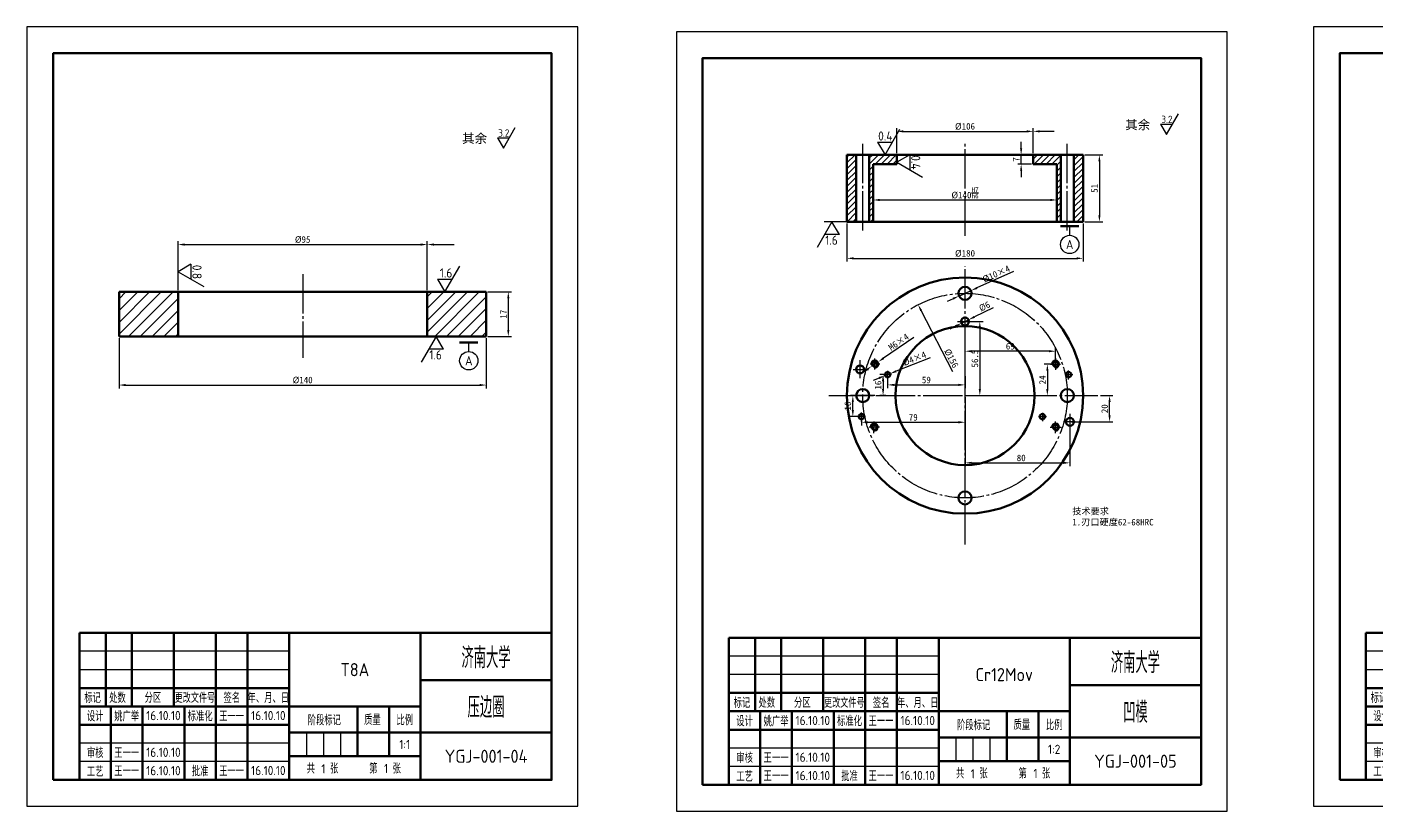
# Model space of a CAD drawing. Header units: millimetres. Extents: x 1179 to 3295, y -300 to 347.
# Drawn here: x 2150 to 2665, y 49 to 347 of the extents above; entities that cross this region are included whole.
import ezdxf
from ezdxf.enums import TextEntityAlignment as Align

# ---------------------------------------------------------------- set-up
doc = ezdxf.new("R2010")
doc.units = ezdxf.units.MM
doc.linetypes.add('点画线', pattern=[18, 15, -1, 1, -1])
for name, color, linetype in [('剖面线', 3, 'Continuous'), ('尺寸标注 @ 1', 6, 'Continuous'), ('文字', 7, 'Continuous'), ('标注', 3, 'Continuous'), ('点画线', 1, '点画线'), ('细实线', 1, 'Continuous'), ('辅助线', 4, 'Continuous')]:
    doc.layers.add(name, color=color, linetype=linetype)
doc.layers.add('粗实线', color=7, linetype='Continuous', lineweight=50)
doc.styles.add('数字直体', font='isocp.shx')
doc.styles.add('汉字长仿宋体', font='hyswlongfangsong.ttf', dxfattribs={"width": 0.67})
doc.dimstyles.new('ISO-25', dxfattribs={"dimtxt": 2.5, "dimasz": 2.5, "dimexe": 1.25, "dimexo": 0.625, "dimtad": 1, "dimdsep": 46, "dimtxsty": 'Standard', "dimcen": 2.5, "dimadec": 0, "dimazin": 0, "dimtfac": 1, "dimtmove": 0, "dimatfit": 3, "dimfxl": 1, "dimarcsym": 0})
pattern_1 = [(45, (1946.1458, -44.7692), (-2.245064, 2.245064), [])]

# ---------------------------------------------------------------- blocks, each defined once
blk = doc.blocks.new('不装订A4(带注释性)')
at = {"layer": '粗实线'}
for p, q in [((0, 56), (-180, 56)), ((-180, 56), (-180, 0)), ((-180, 56), (-180, 28)), ((-170, 56), (-170, 28)), ((-160, 56), (-160, 28)), ((-144, 56), (-144, 28)), ((-128, 56), (-128, 0)), ((-116, 56), (-116, 0)), ((-100, 56), (-100, 0)), ((-50, 56), (-50, 0)), ((0, 0), (0, 56)), ((0, 38), (-50, 38)), ((-100, 35), (-180, 35)), ((-50, 28), (-180, 28)), ((-168, 28), (-168, 0)), ((-156, 28), (-156, 0)), ((-140, 28), (-140, 0)), ((-74, 28), (-74, 9)), ((-62, 28), (-62, 9)), ((-100, 21), (-180, 21)), ((0, 18), (-100, 18)), ((-50, 9), (-100, 9)), ((-180, 0), (0, 0))]:
    blk.add_line(p, q, dxfattribs=at)
blk.add_lwpolyline([(-190, 0), (0, 0), (0, 277), (-190, 277)], close=True, dxfattribs=at)
at = {"layer": '细实线'}
for p, q in [((-100, 49), (-180, 49)), ((-100, 42), (-180, 42)), ((-93.5, 18), (-93.5, 9)), ((-87, 18), (-87, 9)), ((-80.5, 18), (-80.5, 9)), ((-100, 14), (-180, 14)), ((-100, 7), (-180, 7))]:
    blk.add_line(p, q, dxfattribs=at)
at = {"layer": '辅助线'}
blk.add_lwpolyline([(-200, -10), (10, -10), (10, 287), (-200, 287)], close=True, dxfattribs=at)
at = {"layer": '文字', "style": '汉字长仿宋体', "width": 0.67}
for s, height, p in [('标记', 3.5, (-175, 31.5)), ('处数', 3.5, (-165.51, 31.5)), ('分区', 3.5, (-152, 31.5)), ('更改文件号', 3.4, (-136, 31.5)), ('签名', 3.5, (-121.94, 31.5)), ('年、月、日', 3.5, (-108, 31.5)), ('设计', 3.5, (-174, 24.5)), ('标准化', 3.5, (-134, 24.54)), ('阶段标记', 3.5, (-86.67, 23)), ('质量', 3.5, (-68.33, 23.13)), ('比例', 3.5, (-56, 23)), ('审核', 3.5, (-174, 10.5)), ('工艺', 3.5, (-174, 3.46)), ('批准', 3.5, (-134, 3.54))]:
    blk.add_text(s, height=height, dxfattribs=at).set_placement(p, align=Align.MIDDLE)
for s, p in [('共    张', (-93.4, 2.77)), ('第    张', (-69.55, 2.77))]:
    blk.add_text(s, height=3.5, dxfattribs=at).set_placement(p)
for tag, height, p in [('单位名称', 7, (-25, 47)), ('图名', 7, (-25, 28)), ('设计者', 3.5, (-162, 24.46)), ('标准化', 3.5, (-122, 24.46)), ('质量', 3.5, (-68, 13.5)), ('审核者', 3.5, (-162, 10.46)), ('工艺者', 3.5, (-162, 3.54)), ('批准者', 3.5, (-122, 3.54))]:
    blk.add_attdef(tag, text='', height=height, dxfattribs=at).set_placement(p, align=Align.MIDDLE)
at = {"layer": '文字', "style": '数字直体'}
for tag, height, p in [('45', 5, (-75, 42)), ('16.10.10', 3.5, (-148, 24.5)), ('16.10.10', 3.5, (-108, 24.5)), ('16.10.10', 3.5, (-148, 10.5)), ('1:1', 3.5, (-56, 13.5)), ('001', 5, (-25, 9)), ('16.10.10', 3.5, (-148, 3.5)), ('16.10.10', 3.5, (-108, 3.57)), ('1', 3.5, (-87.01, 4.2)), ('1', 3.5, (-63.1, 4.31))]:
    blk.add_attdef(tag, text='', height=height, dxfattribs=at).set_placement(p, align=Align.MIDDLE)
blk = doc.blocks.new('*D39')
at = {"layer": 'Defpoints', "color": 0, "transparency": 16777216}
for p in [(2325.29, 246.4), (2325.29, 229.4), (2333.68, 229.4)]:
    blk.add_point(p, dxfattribs=at)
at = {"layer": '标注', "color": 0, "lineweight": -2, "transparency": 16777216}
for p, q in [((2325.92, 246.4), (2334.93, 246.4)), ((2333.68, 243.9), (2333.68, 231.9)), ((2325.92, 229.4), (2334.93, 229.4))]:
    blk.add_line(p, q, dxfattribs=at)
at = {"layer": '标注', "color": 0, "transparency": 16777216}
for points in [[(2333.27, 243.9), (2334.1, 243.9), (2333.68, 246.4)], [(2333.27, 231.9), (2334.1, 231.9), (2333.68, 229.4)]]:
    blk.add_solid(points, dxfattribs=at)
at = {"layer": '标注', "color": 0, "transparency": 16777216, "insert": (2331.81, 237.9), "char_height": 2.5, "attachment_point": 5, "rotation": 90}
blk.add_mtext('17', dxfattribs=at)
blk = doc.blocks.new('*D40')
at = {"layer": 'Defpoints', "color": 0, "transparency": 16777216}
for p in [(2302.79, 264.44), (2207.79, 246.4), (2302.79, 246.4)]:
    blk.add_point(p, dxfattribs=at)
at = {"layer": '标注', "color": 0, "lineweight": -2, "transparency": 16777216}
for p, q in [((2207.79, 247.03), (2207.79, 265.69)), ((2210.29, 264.44), (2300.29, 264.44)), ((2302.79, 247.03), (2302.79, 265.69))]:
    blk.add_line(p, q, dxfattribs=at)
at = {"layer": '标注', "color": 0, "transparency": 16777216}
for points in [[(2210.29, 264.86), (2210.29, 264.03), (2207.79, 264.44)], [(2300.29, 264.86), (2300.29, 264.03), (2302.79, 264.44)]]:
    blk.add_solid(points, dxfattribs=at)
at = {"layer": '标注', "color": 0, "transparency": 16777216, "insert": (2255.29, 266.32), "char_height": 2.5, "attachment_point": 5}
blk.add_mtext('%%C95', dxfattribs=at)
blk = doc.blocks.new('*D41')
at = {"layer": 'Defpoints', "color": 0, "transparency": 16777216}
for p in [(2185.29, 229.4), (2325.29, 229.4), (2325.29, 210.88)]:
    blk.add_point(p, dxfattribs=at)
at = {"layer": '标注', "color": 0, "lineweight": -2, "transparency": 16777216}
for p, q in [((2185.29, 228.78), (2185.29, 209.63)), ((2325.29, 228.78), (2325.29, 209.63)), ((2187.79, 210.88), (2322.79, 210.88))]:
    blk.add_line(p, q, dxfattribs=at)
at = {"layer": '标注', "color": 0, "transparency": 16777216}
for points in [[(2187.79, 211.3), (2187.79, 210.47), (2185.29, 210.88)], [(2322.79, 211.3), (2322.79, 210.47), (2325.29, 210.88)]]:
    blk.add_solid(points, dxfattribs=at)
at = {"layer": '标注', "color": 0, "transparency": 16777216, "insert": (2255.29, 212.76), "char_height": 2.5, "attachment_point": 5}
blk.add_mtext('%%C140', dxfattribs=at)
blk = doc.blocks.new('*D45')
at = {"layer": 'Defpoints', "color": 0, "transparency": 16777216}
for p in [(2489.9, 241.51), (2525.68, 172.21)]:
    blk.add_point(p, dxfattribs=at)
at = {"layer": '标注', "color": 0, "lineweight": -2, "transparency": 16777216}
blk.add_line((2503.11, 215.93), (2491.04, 239.29), dxfattribs=at)
at = {"layer": '标注', "color": 0, "transparency": 16777216}
blk.add_solid([(2491.41, 239.48), (2490.67, 239.1), (2489.9, 241.51)], dxfattribs=at)
at = {"layer": '标注', "color": 0, "transparency": 16777216, "insert": (2502.57, 221.05), "char_height": 2.5, "attachment_point": 5, "rotation": 297.31}
blk.add_mtext('%%C156', dxfattribs=at)
blk = doc.blocks.new('*D43')
at = {"layer": 'Defpoints', "color": 0, "ltscale": 0.5, "transparency": 16777216}
for p in [(2558.85, 206.86), (2562.89, 206.86), (2547.79, 196.86)]:
    blk.add_point(p, dxfattribs=at)
at = {"layer": '标注', "color": 0, "lineweight": -2, "ltscale": 0.5, "transparency": 16777216}
for p, q in [((2559.48, 206.86), (2564.14, 206.86)), ((2562.89, 199.36), (2562.89, 204.36)), ((2548.41, 196.86), (2564.14, 196.86))]:
    blk.add_line(p, q, dxfattribs=at)
at = {"layer": '标注', "color": 0, "ltscale": 0.5, "transparency": 16777216}
for points in [[(2562.48, 204.36), (2563.31, 204.36), (2562.89, 206.86)], [(2562.48, 199.36), (2563.31, 199.36), (2562.89, 196.86)]]:
    blk.add_solid(points, dxfattribs=at)
at = {"layer": '标注', "color": 0, "ltscale": 0.5, "transparency": 16777216, "insert": (2561.02, 201.86), "char_height": 2.5, "attachment_point": 5, "rotation": 90}
blk.add_mtext('20', dxfattribs=at)
blk = doc.blocks.new('*D44')
at = {"layer": 'Defpoints', "color": 0, "ltscale": 0.5, "transparency": 16777216}
for p in [(2507.79, 206.86), (2547.79, 196.86), (2547.79, 181.22)]:
    blk.add_point(p, dxfattribs=at)
at = {"layer": '标注', "color": 0, "lineweight": -2, "ltscale": 0.5, "transparency": 16777216}
for p, q in [((2507.79, 206.23), (2507.79, 179.97)), ((2547.79, 196.23), (2547.79, 179.97)), ((2510.29, 181.22), (2545.29, 181.22))]:
    blk.add_line(p, q, dxfattribs=at)
at = {"layer": '标注', "color": 0, "ltscale": 0.5, "transparency": 16777216}
for points in [[(2510.29, 181.64), (2510.29, 180.81), (2507.79, 181.22)], [(2545.29, 181.64), (2545.29, 180.81), (2547.79, 181.22)]]:
    blk.add_solid(points, dxfattribs=at)
at = {"layer": '标注', "color": 0, "ltscale": 0.5, "transparency": 16777216, "insert": (2529.21, 183.1), "char_height": 2.5, "attachment_point": 5}
blk.add_mtext('80', dxfattribs=at)
blk = doc.blocks.new('*D46')
at = {"layer": 'Defpoints', "color": 0, "transparency": 16777216}
for p in [(2478.29, 214.86), (2507.79, 214.86), (2507.79, 210.95)]:
    blk.add_point(p, dxfattribs=at)
at = {"layer": '标注', "color": 0, "lineweight": -2, "transparency": 16777216}
for p, q in [((2478.29, 214.23), (2478.29, 209.7)), ((2507.79, 214.23), (2507.79, 209.7)), ((2480.79, 210.95), (2505.29, 210.95))]:
    blk.add_line(p, q, dxfattribs=at)
at = {"layer": '标注', "color": 0, "transparency": 16777216}
for points in [[(2480.79, 211.36), (2480.79, 210.53), (2478.29, 210.95)], [(2505.29, 211.36), (2505.29, 210.53), (2507.79, 210.95)]]:
    blk.add_solid(points, dxfattribs=at)
at = {"layer": '标注', "color": 0, "transparency": 16777216, "insert": (2493.04, 212.82), "char_height": 2.5, "attachment_point": 5}
blk.add_mtext('59', dxfattribs=at)
blk = doc.blocks.new('*D47')
at = {"layer": 'Defpoints', "color": 0, "transparency": 16777216}
for p in [(2478.29, 214.86), (2476.55, 206.86), (2478.29, 206.86)]:
    blk.add_point(p, dxfattribs=at)
at = {"layer": '标注', "color": 0, "lineweight": -2, "transparency": 16777216}
for p, q in [((2477.66, 214.86), (2475.3, 214.86)), ((2476.55, 212.36), (2476.55, 209.36)), ((2477.66, 206.86), (2475.3, 206.86))]:
    blk.add_line(p, q, dxfattribs=at)
at = {"layer": '标注', "color": 0, "transparency": 16777216}
for points in [[(2476.13, 212.36), (2476.97, 212.36), (2476.55, 214.86)], [(2476.13, 209.36), (2476.97, 209.36), (2476.55, 206.86)]]:
    blk.add_solid(points, dxfattribs=at)
at = {"layer": '标注', "color": 0, "transparency": 16777216, "insert": (2474.67, 210.86), "char_height": 2.5, "attachment_point": 5, "rotation": 90}
blk.add_mtext('16', dxfattribs=at)
blk = doc.blocks.new('*D48')
at = {"layer": 'Defpoints', "color": 0, "transparency": 16777216}
for p in [(2542.29, 218.86), (2507.79, 206.86), (2539.17, 206.86)]:
    blk.add_point(p, dxfattribs=at)
at = {"layer": '标注', "color": 0, "lineweight": -2, "transparency": 16777216}
for p, q in [((2541.67, 218.86), (2537.92, 218.86)), ((2539.17, 216.36), (2539.17, 209.36)), ((2508.41, 206.86), (2540.42, 206.86))]:
    blk.add_line(p, q, dxfattribs=at)
at = {"layer": '标注', "color": 0, "transparency": 16777216}
for points in [[(2538.75, 216.36), (2539.59, 216.36), (2539.17, 218.86)], [(2538.75, 209.36), (2539.59, 209.36), (2539.17, 206.86)]]:
    blk.add_solid(points, dxfattribs=at)
at = {"layer": '标注', "color": 0, "transparency": 16777216, "insert": (2537.3, 212.86), "char_height": 2.5, "attachment_point": 5, "rotation": 90}
blk.add_mtext('24', dxfattribs=at)
blk = doc.blocks.new('*D49')
at = {"layer": 'Defpoints', "color": 0, "transparency": 16777216}
for p in [(2507.79, 223.78), (2542.29, 218.86), (2507.79, 206.86)]:
    blk.add_point(p, dxfattribs=at)
at = {"layer": '标注', "color": 0, "lineweight": -2, "transparency": 16777216}
for p, q in [((2507.79, 207.48), (2507.79, 225.03)), ((2539.79, 223.78), (2510.29, 223.78)), ((2542.29, 219.48), (2542.29, 225.03))]:
    blk.add_line(p, q, dxfattribs=at)
at = {"layer": '标注', "color": 0, "transparency": 16777216}
for points in [[(2510.29, 224.2), (2510.29, 223.37), (2507.79, 223.78)], [(2539.79, 224.2), (2539.79, 223.37), (2542.29, 223.78)]]:
    blk.add_solid(points, dxfattribs=at)
at = {"layer": '标注', "color": 0, "transparency": 16777216, "insert": (2525.04, 225.66), "char_height": 2.5, "attachment_point": 5}
blk.add_mtext('69', dxfattribs=at)
blk = doc.blocks.new('*D50')
at = {"layer": 'Defpoints', "color": 0, "transparency": 16777216}
for p in [(2468.29, 198.86), (2507.79, 198.86), (2507.79, 196.7)]:
    blk.add_point(p, dxfattribs=at)
at = {"layer": '标注', "color": 0, "lineweight": -2, "transparency": 16777216}
for p, q in [((2468.29, 198.24), (2468.29, 195.45)), ((2470.79, 196.7), (2505.29, 196.7)), ((2507.79, 198.24), (2507.79, 195.45))]:
    blk.add_line(p, q, dxfattribs=at)
at = {"layer": '标注', "color": 0, "transparency": 16777216}
for points in [[(2470.79, 197.12), (2470.79, 196.28), (2468.29, 196.7)], [(2505.29, 197.12), (2505.29, 196.28), (2507.79, 196.7)]]:
    blk.add_solid(points, dxfattribs=at)
at = {"layer": '标注', "color": 0, "transparency": 16777216, "insert": (2488.04, 198.57), "char_height": 2.5, "attachment_point": 5}
blk.add_mtext('79', dxfattribs=at)
blk = doc.blocks.new('*D51')
at = {"layer": 'Defpoints', "color": 0, "transparency": 16777216}
for p in [(2462.79, 206.86), (2465.02, 206.86), (2468.29, 198.86)]:
    blk.add_point(p, dxfattribs=at)
at = {"layer": '标注', "color": 0, "lineweight": -2, "transparency": 16777216}
for p, q in [((2463.41, 206.86), (2466.27, 206.86)), ((2465.02, 201.36), (2465.02, 204.36)), ((2467.66, 198.86), (2463.77, 198.86))]:
    blk.add_line(p, q, dxfattribs=at)
at = {"layer": '标注', "color": 0, "transparency": 16777216}
for points in [[(2464.6, 204.36), (2465.43, 204.36), (2465.02, 206.86)], [(2464.6, 201.36), (2465.43, 201.36), (2465.02, 198.86)]]:
    blk.add_solid(points, dxfattribs=at)
at = {"layer": '标注', "color": 0, "transparency": 16777216, "insert": (2463.14, 202.86), "char_height": 2.5, "attachment_point": 5, "rotation": 90}
blk.add_mtext('16', dxfattribs=at)
blk = doc.blocks.new('*D54')
at = {"layer": 'Defpoints', "color": 0, "transparency": 16777216}
for p in [(2506.44, 234.45), (2509.13, 235.77)]:
    blk.add_point(p, dxfattribs=at)
at = {"layer": '标注', "color": 0, "lineweight": -2, "transparency": 16777216}
for p, q in [((2518.49, 240.36), (2511.38, 236.87)), ((2504.2, 233.35), (2501.95, 232.25)), ((2506.44, 234.45), (2509.13, 235.77))]:
    blk.add_line(p, q, dxfattribs=at)
at = {"layer": '标注', "color": 0, "transparency": 16777216}
for points in [[(2511.2, 237.25), (2511.56, 236.5), (2509.13, 235.77)], [(2504.01, 233.72), (2504.38, 232.97), (2506.44, 234.45)]]:
    blk.add_solid(points, dxfattribs=at)
at = {"layer": '标注', "color": 0, "transparency": 16777216, "insert": (2515.23, 240.85), "char_height": 2.5, "attachment_point": 5, "rotation": 26.1335}
blk.add_mtext('%%C6', dxfattribs=at)
blk = doc.blocks.new('*D55')
at = {"layer": 'Defpoints', "color": 0, "transparency": 16777216}
for p in [(2505.51, 244.83), (2510.07, 246.88)]:
    blk.add_point(p, dxfattribs=at)
at = {"layer": '标注', "color": 0, "lineweight": -2, "transparency": 16777216}
for p, q in [((2526.24, 254.14), (2512.35, 247.9)), ((2503.23, 243.81), (2500.95, 242.79)), ((2505.51, 244.83), (2510.07, 246.88))]:
    blk.add_line(p, q, dxfattribs=at)
at = {"layer": '标注', "color": 0, "transparency": 16777216}
for points in [[(2512.18, 248.28), (2512.52, 247.52), (2510.07, 246.88)], [(2503.06, 244.19), (2503.4, 243.43), (2505.51, 244.83)]]:
    blk.add_solid(points, dxfattribs=at)
at = {"layer": '标注', "color": 0, "transparency": 16777216, "insert": (2519.67, 253.24), "char_height": 2.5, "attachment_point": 5, "rotation": 24.1689}
blk.add_mtext('%%C10{\\fSimSun|b0|i0|c134|p2;×}4', dxfattribs=at)
blk = doc.blocks.new('*D56')
at = {"layer": 'Defpoints', "color": 0, "transparency": 16777216}
for p in [(2472.16, 218.02), (2474.64, 219.7)]:
    blk.add_point(p, dxfattribs=at)
at = {"layer": '标注', "color": 0, "lineweight": -2, "transparency": 16777216}
for p, q in [((2488.26, 228.96), (2476.71, 221.11)), ((2470.09, 216.61), (2468.02, 215.21)), ((2472.16, 218.02), (2474.64, 219.7))]:
    blk.add_line(p, q, dxfattribs=at)
at = {"layer": '标注', "color": 0, "transparency": 16777216}
for points in [[(2476.47, 221.45), (2476.94, 220.76), (2474.64, 219.7)], [(2469.86, 216.96), (2470.33, 216.27), (2472.16, 218.02)]]:
    blk.add_solid(points, dxfattribs=at)
at = {"layer": '标注', "color": 0, "transparency": 16777216, "insert": (2482.47, 227.29), "char_height": 2.5, "attachment_point": 5, "rotation": 34.2005}
blk.add_mtext('M6{\\fSimSun|b0|i0|c134|p2;×}4', dxfattribs=at)
blk = doc.blocks.new('*D57')
at = {"layer": 'Defpoints', "color": 0, "transparency": 16777216}
for p in [(2477.36, 214.49), (2479.22, 215.23)]:
    blk.add_point(p, dxfattribs=at)
at = {"layer": '标注', "color": 0, "lineweight": -2, "transparency": 16777216}
for p, q in [((2494.53, 221.29), (2481.54, 216.15)), ((2475.03, 213.57), (2472.71, 212.65)), ((2477.36, 214.49), (2479.22, 215.23))]:
    blk.add_line(p, q, dxfattribs=at)
at = {"layer": '标注', "color": 0, "transparency": 16777216}
for points in [[(2481.39, 216.54), (2481.69, 215.76), (2479.22, 215.23)], [(2474.88, 213.96), (2475.19, 213.18), (2477.36, 214.49)]]:
    blk.add_solid(points, dxfattribs=at)
at = {"layer": '标注', "color": 0, "transparency": 16777216, "insert": (2488.51, 220.92), "char_height": 2.5, "attachment_point": 5, "rotation": 21.6067}
blk.add_mtext('%%C4{\\fSimSun|b0|i0|c134|p2;×}4', dxfattribs=at)
blk = doc.blocks.new('*D58')
at = {"layer": 'Defpoints', "color": 0, "transparency": 16777216}
for p in [(2533.79, 307.59), (2481.79, 298.62), (2533.79, 298.62)]:
    blk.add_point(p, dxfattribs=at)
at = {"layer": '标注', "color": 0, "lineweight": -2, "transparency": 16777216}
for p, q in [((2481.79, 299.25), (2481.79, 308.84)), ((2533.79, 299.25), (2533.79, 308.84)), ((2484.29, 307.59), (2531.29, 307.59))]:
    blk.add_line(p, q, dxfattribs=at)
at = {"layer": '标注', "color": 0, "transparency": 16777216}
for points in [[(2484.29, 308.01), (2484.29, 307.17), (2481.79, 307.59)], [(2531.29, 308.01), (2531.29, 307.17), (2533.79, 307.59)]]:
    blk.add_solid(points, dxfattribs=at)
at = {"layer": '标注', "color": 0, "transparency": 16777216, "insert": (2507.79, 309.46), "char_height": 2.5, "attachment_point": 5}
blk.add_mtext('%%C106', dxfattribs=at)
blk = doc.blocks.new('*D163')
at = {"layer": 'Defpoints', "color": 0, "transparency": 16777216}
for p in [(2472.79, 281.44), (2542.79, 281.44), (2542.79, 281.44)]:
    blk.add_point(p, dxfattribs=at)
at = {"layer": '剖面线', "color": 0, "lineweight": -2, "transparency": 16777216}
for p, q in [((2472.79, 282.06), (2472.79, 282.69)), ((2475.29, 281.44), (2540.29, 281.44)), ((2542.79, 282.06), (2542.79, 282.69))]:
    blk.add_line(p, q, dxfattribs=at)
at = {"layer": '剖面线', "color": 0, "transparency": 16777216}
for points in [[(2475.29, 281.85), (2475.29, 281.02), (2472.79, 281.44)], [(2540.29, 281.85), (2540.29, 281.02), (2542.79, 281.44)]]:
    blk.add_solid(points, dxfattribs=at)
at = {"layer": '剖面线', "color": 0, "transparency": 16777216, "insert": (2507.79, 284.1), "char_height": 2.5, "attachment_point": 5}
blk.add_mtext('%%C140{\\H0.7x;\\SH7/h6;}', dxfattribs=at)
blk = doc.blocks.new('*D165')
at = {"layer": 'Defpoints', "color": 0, "transparency": 16777216}
for p in [(2529.18, 298.62), (2533.79, 298.62), (2533.79, 295.12)]:
    blk.add_point(p, dxfattribs=at)
at = {"layer": '标注', "color": 0, "lineweight": -2, "transparency": 16777216}
for p, q in [((2533.16, 298.62), (2527.93, 298.62)), ((2529.18, 301.12), (2529.18, 303.62)), ((2529.18, 295.12), (2529.18, 298.62)), ((2533.16, 295.12), (2527.93, 295.12)), ((2529.18, 292.62), (2529.18, 290.12))]:
    blk.add_line(p, q, dxfattribs=at)
at = {"layer": '标注', "color": 0, "transparency": 16777216}
for points in [[(2528.77, 301.12), (2529.6, 301.12), (2529.18, 298.62)], [(2528.77, 292.62), (2529.6, 292.62), (2529.18, 295.12)]]:
    blk.add_solid(points, dxfattribs=at)
at = {"layer": '标注', "color": 0, "transparency": 16777216, "insert": (2527.31, 296.87), "char_height": 2.5, "attachment_point": 5, "rotation": 90}
blk.add_mtext('7', dxfattribs=at)
blk = doc.blocks.new('*D166')
at = {"layer": 'Defpoints', "color": 0, "transparency": 16777216}
for p in [(2552.79, 298.62), (2552.79, 273.12), (2559.01, 273.12)]:
    blk.add_point(p, dxfattribs=at)
at = {"layer": '标注', "color": 0, "lineweight": -2, "transparency": 16777216}
for p, q in [((2553.41, 298.62), (2560.26, 298.62)), ((2559.01, 296.12), (2559.01, 275.62)), ((2553.41, 273.12), (2560.26, 273.12))]:
    blk.add_line(p, q, dxfattribs=at)
at = {"layer": '标注', "color": 0, "transparency": 16777216}
for points in [[(2558.59, 296.12), (2559.43, 296.12), (2559.01, 298.62)], [(2558.59, 275.62), (2559.43, 275.62), (2559.01, 273.12)]]:
    blk.add_solid(points, dxfattribs=at)
at = {"layer": '标注', "color": 0, "transparency": 16777216, "insert": (2557.13, 285.87), "char_height": 2.5, "attachment_point": 5, "rotation": 90}
blk.add_mtext('51', dxfattribs=at)
blk = doc.blocks.new('*D167')
at = {"layer": 'Defpoints', "color": 0, "transparency": 16777216}
for p in [(2507.79, 235.11), (2507.79, 206.86), (2513.43, 206.86)]:
    blk.add_point(p, dxfattribs=at)
at = {"layer": '标注', "color": 0, "lineweight": -2, "transparency": 16777216}
for p, q in [((2508.41, 235.11), (2514.68, 235.11)), ((2513.43, 232.61), (2513.43, 209.36)), ((2508.41, 206.86), (2514.68, 206.86))]:
    blk.add_line(p, q, dxfattribs=at)
at = {"layer": '标注', "color": 0, "transparency": 16777216}
for points in [[(2513.02, 232.61), (2513.85, 232.61), (2513.43, 235.11)], [(2513.02, 209.36), (2513.85, 209.36), (2513.43, 206.86)]]:
    blk.add_solid(points, dxfattribs=at)
at = {"layer": '标注', "color": 0, "transparency": 16777216, "insert": (2511.56, 220.98), "char_height": 2.5, "attachment_point": 5, "rotation": 90}
blk.add_mtext('56.5', dxfattribs=at)

msp = doc.modelspace()

# ---------------------------------------------------------------- hatches: boundary and pattern name
at = {"layer": '剖面线'}
h = msp.add_hatch(dxfattribs=at)
h.set_pattern_fill('ANSI31', color=256, scale=0.5)
h.set_pattern_definition([(45, (1900.0777, 74.0863), (-1.122532, 1.122532), [])])
h.paths.add_polyline_path([(2466.292, 298.623), (2462.788, 298.623), (2462.788, 273.123), (2466.292, 273.123)])
h.paths.add_polyline_path([(2481.788, 298.623), (2481.288, 298.623), (2477.288, 298.623), (2471.538, 298.623), (2471.292, 298.623), (2471.292, 273.123), (2472.788, 273.123), (2472.788, 295.123), (2481.788, 295.123)])
h.paths.add_polyline_path([(2544.283, 298.623), (2537.788, 298.623), (2534.288, 298.623), (2533.788, 298.623), (2533.788, 295.123), (2542.788, 295.123), (2542.788, 273.123), (2544.283, 273.123)])
h.paths.add_polyline_path([(2552.788, 298.623), (2549.283, 298.623), (2549.283, 273.123), (2552.788, 273.123)])
h = msp.add_hatch(dxfattribs=at)
h.set_pattern_fill('ANSI31', color=256)
h.set_pattern_definition(pattern_1)
h.paths.add_polyline_path([(2185.293, 246.402), (2185.293, 229.402), (2207.793, 229.402), (2207.793, 246.402)])
h = msp.add_hatch(dxfattribs=at)
h.set_pattern_fill('ANSI31', color=256)
h.set_pattern_definition(pattern_1)
h.paths.add_polyline_path([(2325.293, 246.402), (2325.293, 229.402), (2302.793, 229.402), (2302.793, 246.402)])

# ---------------------------------------------------------------- linework, layer by layer
for p, q in [((2462.788, 272.498), (2462.788, 257.936)), ((2552.788, 272.498), (2552.788, 257.936)), ((2465.288, 259.186), (2550.288, 259.186))]:
    msp.add_line(p, q, dxfattribs=at)
for points in [[(2536.288, 308.006), (2536.288, 307.173), (2533.788, 307.589)], [(2465.288, 259.603), (2465.288, 258.769), (2462.788, 259.186)], [(2550.288, 259.603), (2550.288, 258.769), (2552.788, 259.186)]]:
    msp.add_solid(points, dxfattribs=at)
at = {"layer": '文字'}
for p, q in [((2584.603, 306.395), (2589.13, 314.235)), ((2331.809, 301.193), (2336.336, 309.033)), ((2582.34, 310.315), (2586.867, 310.315)), ((2582.34, 310.315), (2584.603, 306.395)), ((2329.546, 305.113), (2334.072, 305.113)), ((2329.546, 305.113), (2331.809, 301.193))]:
    msp.add_line(p, q, dxfattribs=at)
at = {"layer": '标注'}
for p, q in [((2477.288, 298.623), (2482.946, 308.423)), ((2536.288, 307.635), (2541.764, 307.635)), ((2474.459, 303.523), (2480.117, 303.523)), ((2474.459, 303.523), (2477.288, 298.623)), ((2486.688, 298.678), (2481.788, 295.849)), ((2486.688, 298.678), (2486.688, 293.02)), ((2481.788, 295.849), (2491.588, 290.191)), ((2457.072, 273.123), (2451.414, 263.323)), ((2462.788, 273.123), (2454.11, 273.123)), ((2459.901, 268.223), (2457.072, 273.123)), ((2459.901, 268.223), (2454.243, 268.223)), ((2547.684, 267.976), (2547.684, 271.476)), ((2212.693, 256.911), (2207.793, 254.082)), ((2207.793, 254.082), (2217.593, 248.423)), ((2212.693, 256.911), (2212.693, 251.252)), ((2309.51, 246.402), (2315.168, 256.202)), ((2306.681, 251.302), (2312.339, 251.302)), ((2306.681, 251.302), (2309.51, 246.402)), ((2306.175, 229.402), (2300.517, 219.602)), ((2309.004, 224.502), (2306.175, 229.402)), ((2318.627, 223.652), (2318.627, 227.152)), ((2309.004, 224.502), (2303.346, 224.502))]:
    msp.add_line(p, q, dxfattribs=at)
at = {"layer": '标注', "linetype": 'ByBlock', "lineweight": -2}
msp.add_lwpolyline([(2305.293, 264.443), (2312.991, 264.443)], dxfattribs=at)
at = {"layer": '标注'}
for centre in [(2547.684, 264.476), (2318.627, 220.152)]:
    msp.add_circle(centre, 3.5, dxfattribs=at)
msp.add_solid([(2305.293, 264.026), (2302.793, 264.443), (2305.293, 264.86)], dxfattribs=at)
at = {"layer": '点画线'}
for p, q in [((2468.792, 269.857), (2468.792, 302.883)), ((2507.788, 267.78), (2507.788, 302.809)), ((2546.783, 269.857), (2546.783, 302.883)), ((2255.293, 253.14), (2255.293, 221.229)), ((2507.788, 150.057), (2507.788, 256.18)), ((2504.961, 235.111), (2510.89, 235.111)), ((2465.154, 216.859), (2470.979, 216.859)), ((2467.788, 213.544), (2467.788, 220.423)), ((2475.37, 218.859), (2471.67, 218.859)), ((2473.38, 216.761), (2473.421, 220.979)), ((2478.286, 216.318), (2478.286, 213.062)), ((2540.36, 218.859), (2544.164, 218.859)), ((2542.29, 221.12), (2542.29, 216.748)), ((2542.29, 217.359), (2542.29, 221.12)), ((2547.287, 212.946), (2547.287, 216.434)), ((2479.798, 214.859), (2476.748, 214.859)), ((2545.776, 214.864), (2548.826, 214.864)), ((2546.287, 214.864), (2548.285, 214.865)), ((2455.842, 206.859), (2558.429, 206.859)), ((2473.42, 206.859), (2464.138, 206.859)), ((2469.8, 198.864), (2466.75, 198.864)), ((2469.288, 198.864), (2467.291, 198.865)), ((2468.288, 196.946), (2468.288, 200.434)), ((2473.073, 192.59), (2473.182, 196.987)), ((2535.778, 198.859), (2538.828, 198.859)), ((2537.289, 200.318), (2537.289, 197.062)), ((2542.29, 192.545), (2542.29, 196.95)), ((2549.794, 196.859), (2545.383, 196.859)), ((2547.788, 199.94), (2547.788, 193.528)), ((2475.137, 194.859), (2471.205, 194.859)), ((2540.246, 194.859), (2544.384, 194.859))]:
    msp.add_line(p, q, dxfattribs=at)
msp.add_circle((2507.788, 206.859), 38.998, dxfattribs=at)
at = {"layer": '粗实线'}
for p, q in [((2462.788, 273.123), (2462.788, 298.623)), ((2471.538, 298.623), (2462.788, 298.623)), ((2466.292, 273.123), (2466.292, 298.623)), ((2471.292, 273.123), (2471.292, 298.623)), ((2477.288, 298.623), (2471.538, 298.623)), ((2481.288, 298.623), (2477.288, 298.623)), ((2481.288, 298.623), (2534.288, 298.623)), ((2481.788, 298.623), (2481.788, 295.123)), ((2533.788, 298.623), (2533.788, 295.123)), ((2534.288, 298.623), (2537.788, 298.623)), ((2537.788, 298.623), (2548.788, 298.623)), ((2544.283, 273.123), (2544.283, 298.623)), ((2548.788, 298.623), (2552.788, 298.623)), ((2549.283, 273.123), (2549.283, 298.623)), ((2552.788, 273.123), (2552.788, 298.623)), ((2472.788, 295.123), (2472.788, 273.123)), ((2481.788, 295.123), (2472.788, 295.123)), ((2533.788, 295.123), (2542.788, 295.123)), ((2542.788, 295.123), (2542.788, 273.123)), ((2462.788, 273.123), (2472.788, 273.123)), ((2472.788, 273.123), (2542.788, 273.123)), ((2548.788, 273.123), (2542.788, 273.123)), ((2552.788, 273.123), (2548.788, 273.123)), ((2544.184, 271.476), (2551.184, 271.476)), ((2185.293, 229.402), (2185.293, 246.402)), ((2255.293, 246.402), (2185.293, 246.402)), ((2207.793, 229.402), (2207.793, 246.402)), ((2255.293, 246.402), (2325.293, 246.402)), ((2302.793, 229.402), (2302.793, 246.402)), ((2325.293, 229.402), (2325.293, 246.402)), ((2255.293, 229.402), (2185.293, 229.402)), ((2255.293, 229.402), (2325.293, 229.402)), ((2315.127, 227.152), (2322.127, 227.152))]:
    msp.add_line(p, q, dxfattribs=at)
for centre, radius in [((2507.788, 206.859), 45), ((2507.788, 245.857), 2.5), ((2507.788, 206.859), 26.5), ((2507.788, 235.111), 1.5), ((2467.788, 216.859), 1.5), ((2473.4, 218.859), 1), ((2542.29, 218.859), 1), ((2478.286, 214.859), 1), ((2547.287, 214.864), 1), ((2468.792, 206.859), 2.5), ((2546.783, 206.859), 2.5), ((2468.288, 198.864), 1), ((2473.167, 194.859), 1), ((2537.289, 198.859), 1), ((2542.29, 194.859), 1), ((2547.788, 196.859), 1.5), ((2507.788, 167.861), 2.5)]:
    msp.add_circle(centre, radius, dxfattribs=at)
at = {"layer": '细实线'}
for centre, start in [((2473.4, 218.859), 269.44428), ((2542.29, 218.859), 270), ((2473.167, 194.859), 267.11777), ((2542.29, 194.859), 270)]:
    msp.add_arc(centre, 1.5, start, 180, dxfattribs=at)

# ---------------------------------------------------------------- block references
at = {"layer": '尺寸标注 @ 1'}
ref = msp.add_blockref('不装订A4(带注释性)', (2350.202, 60.379), dxfattribs=at)
ref.add_attrib('工艺者', '王一一', dxfattribs={"layer": '文字', "height": 3.5, "style": '汉字长仿宋体', "width": 0.67}).set_placement((2188.202, 63.915), align=Align.MIDDLE)
ref.add_attrib('审核者', '王一一', dxfattribs={"layer": '文字', "height": 3.5, "style": '汉字长仿宋体', "width": 0.67}).set_placement((2188.202, 70.843), align=Align.MIDDLE)
ref.add_attrib('设计者', '姚广举', dxfattribs={"layer": '文字', "height": 3.5, "style": '汉字长仿宋体', "width": 0.67}).set_placement((2188.202, 84.843), align=Align.MIDDLE)
ref.add_attrib('16.10.10', '16.10.10', dxfattribs={"layer": '文字', "height": 3.5, "style": '数字直体'}).set_placement((2202.202, 84.879), align=Align.MIDDLE)
ref.add_attrib('批准者', '王一一', dxfattribs={"layer": '文字', "height": 3.5, "style": '汉字长仿宋体', "width": 0.67}).set_placement((2228.202, 63.915), align=Align.MIDDLE)
ref.add_attrib('标准化', '王一一', dxfattribs={"layer": '文字', "height": 3.5, "style": '汉字长仿宋体', "width": 0.67}).set_placement((2228.202, 84.843), align=Align.MIDDLE)
ref.add_attrib('1:1', '1:1', dxfattribs={"layer": '文字', "height": 3.5, "style": '数字直体'}).set_placement((2294.202, 73.879), align=Align.MIDDLE)
ref.add_attrib('1', '1', dxfattribs={"layer": '文字', "height": 3.5, "style": '数字直体'}).set_placement((2263.196, 64.579), align=Align.MIDDLE)
ref.add_attrib('1', '1', dxfattribs={"layer": '文字', "height": 3.5, "style": '数字直体'}).set_placement((2287.101, 64.689), align=Align.MIDDLE)
ref.add_attrib('16.10.10', '16.10.10', dxfattribs={"layer": '文字', "height": 3.5, "style": '数字直体'}).set_placement((2202.202, 70.879), align=Align.MIDDLE)
ref.add_attrib('16.10.10', '16.10.10', dxfattribs={"layer": '文字', "height": 3.5, "style": '数字直体'}).set_placement((2202.202, 63.879), align=Align.MIDDLE)
ref.add_attrib('16.10.10', '16.10.10', dxfattribs={"layer": '文字', "height": 3.5, "style": '数字直体'}).set_placement((2242.202, 84.879), align=Align.MIDDLE)
ref.add_attrib('16.10.10', '16.10.10', dxfattribs={"layer": '文字', "height": 3.5, "style": '数字直体'}).set_placement((2242.202, 63.951), align=Align.MIDDLE)
ref.add_attrib('单位名称', '济南大学', dxfattribs={"layer": '文字', "height": 7, "style": '汉字长仿宋体', "width": 0.67}).set_placement((2325.202, 107.379), align=Align.MIDDLE)
ref.add_attrib('图名', '压边圈', dxfattribs={"layer": '文字', "height": 7, "style": '汉字长仿宋体', "width": 0.67}).set_placement((2325.202, 88.379), align=Align.MIDDLE)
ref.add_attrib('001', 'YGJ-001-04', dxfattribs={"layer": '文字', "height": 5, "style": '数字直体'}).set_placement((2325.202, 69.379), align=Align.MIDDLE)
ref.add_attrib('45', 'T8A', dxfattribs={"layer": '文字', "height": 5, "style": '数字直体'}).set_placement((2275.202, 102.379), align=Align.MIDDLE)
ref = msp.add_blockref('不装订A4(带注释性)', (2597.75, 58.505), dxfattribs=at)
ref.add_attrib('工艺者', '王一一', dxfattribs={"layer": '文字', "height": 3.5, "style": '汉字长仿宋体', "width": 0.67}).set_placement((2435.75, 62.041), align=Align.MIDDLE)
ref.add_attrib('审核者', '王一一', dxfattribs={"layer": '文字', "height": 3.5, "style": '汉字长仿宋体', "width": 0.67}).set_placement((2435.75, 68.969), align=Align.MIDDLE)
ref.add_attrib('设计者', '姚广举', dxfattribs={"layer": '文字', "height": 3.5, "style": '汉字长仿宋体', "width": 0.67}).set_placement((2435.75, 82.969), align=Align.MIDDLE)
ref.add_attrib('16.10.10', '16.10.10', dxfattribs={"layer": '文字', "height": 3.5, "style": '数字直体'}).set_placement((2449.75, 83.005), align=Align.MIDDLE)
ref.add_attrib('批准者', '王一一', dxfattribs={"layer": '文字', "height": 3.5, "style": '汉字长仿宋体', "width": 0.67}).set_placement((2475.75, 62.041), align=Align.MIDDLE)
ref.add_attrib('标准化', '王一一', dxfattribs={"layer": '文字', "height": 3.5, "style": '汉字长仿宋体', "width": 0.67}).set_placement((2475.75, 82.969), align=Align.MIDDLE)
ref.add_attrib('1:1', '1:2', dxfattribs={"layer": '文字', "height": 3.5, "style": '数字直体'}).set_placement((2541.75, 72.005), align=Align.MIDDLE)
ref.add_attrib('1', '1', dxfattribs={"layer": '文字', "height": 3.5, "style": '数字直体'}).set_placement((2510.744, 62.705), align=Align.MIDDLE)
ref.add_attrib('1', '1', dxfattribs={"layer": '文字', "height": 3.5, "style": '数字直体'}).set_placement((2534.649, 62.815), align=Align.MIDDLE)
ref.add_attrib('16.10.10', '16.10.10', dxfattribs={"layer": '文字', "height": 3.5, "style": '数字直体'}).set_placement((2449.75, 69.005), align=Align.MIDDLE)
ref.add_attrib('16.10.10', '16.10.10', dxfattribs={"layer": '文字', "height": 3.5, "style": '数字直体'}).set_placement((2449.75, 62.005), align=Align.MIDDLE)
ref.add_attrib('16.10.10', '16.10.10', dxfattribs={"layer": '文字', "height": 3.5, "style": '数字直体'}).set_placement((2489.75, 83.005), align=Align.MIDDLE)
ref.add_attrib('16.10.10', '16.10.10', dxfattribs={"layer": '文字', "height": 3.5, "style": '数字直体'}).set_placement((2489.75, 62.077), align=Align.MIDDLE)
ref.add_attrib('单位名称', '济南大学', dxfattribs={"layer": '文字', "height": 7, "style": '汉字长仿宋体', "width": 0.67}).set_placement((2572.75, 105.505), align=Align.MIDDLE)
ref.add_attrib('图名', '凹模', dxfattribs={"layer": '文字', "height": 7, "style": '汉字长仿宋体', "width": 0.67}).set_placement((2572.75, 86.505), align=Align.MIDDLE)
ref.add_attrib('001', 'YGJ-001-05', dxfattribs={"layer": '文字', "height": 5, "style": '数字直体'}).set_placement((2572.75, 67.505), align=Align.MIDDLE)
ref.add_attrib('45', 'Cr12Mov', dxfattribs={"layer": '文字', "height": 5, "style": '数字直体'}).set_placement((2522.75, 100.505), align=Align.MIDDLE)
ref = msp.add_blockref('不装订A4(带注释性)', (2840.61, 60.379), dxfattribs=at)
ref.add_attrib('工艺者', '王一一', dxfattribs={"layer": '文字', "height": 3.5, "style": '汉字长仿宋体', "width": 0.67}).set_placement((2678.61, 63.915), align=Align.MIDDLE)
ref.add_attrib('审核者', '王一一', dxfattribs={"layer": '文字', "height": 3.5, "style": '汉字长仿宋体', "width": 0.67}).set_placement((2678.61, 70.843), align=Align.MIDDLE)
ref.add_attrib('设计者', '姚广举', dxfattribs={"layer": '文字', "height": 3.5, "style": '汉字长仿宋体', "width": 0.67}).set_placement((2678.61, 84.843), align=Align.MIDDLE)
ref.add_attrib('16.10.10', '16.10.10', dxfattribs={"layer": '文字', "height": 3.5, "style": '数字直体'}).set_placement((2692.61, 84.879), align=Align.MIDDLE)
ref.add_attrib('批准者', '王一一', dxfattribs={"layer": '文字', "height": 3.5, "style": '汉字长仿宋体', "width": 0.67}).set_placement((2718.61, 63.915), align=Align.MIDDLE)
ref.add_attrib('标准化', '王一一', dxfattribs={"layer": '文字', "height": 3.5, "style": '汉字长仿宋体', "width": 0.67}).set_placement((2718.61, 84.843), align=Align.MIDDLE)
ref.add_attrib('1:1', '1:2', dxfattribs={"layer": '文字', "height": 3.5, "style": '数字直体'}).set_placement((2784.61, 73.879), align=Align.MIDDLE)
ref.add_attrib('1', '1', dxfattribs={"layer": '文字', "height": 3.5, "style": '数字直体'}).set_placement((2753.603, 64.579), align=Align.MIDDLE)
ref.add_attrib('1', '1', dxfattribs={"layer": '文字', "height": 3.5, "style": '数字直体'}).set_placement((2777.508, 64.689), align=Align.MIDDLE)
ref.add_attrib('16.10.10', '16.10.10', dxfattribs={"layer": '文字', "height": 3.5, "style": '数字直体'}).set_placement((2692.61, 70.879), align=Align.MIDDLE)
ref.add_attrib('16.10.10', '16.10.10', dxfattribs={"layer": '文字', "height": 3.5, "style": '数字直体'}).set_placement((2692.61, 63.879), align=Align.MIDDLE)
ref.add_attrib('16.10.10', '16.10.10', dxfattribs={"layer": '文字', "height": 3.5, "style": '数字直体'}).set_placement((2732.61, 84.879), align=Align.MIDDLE)
ref.add_attrib('16.10.10', '16.10.10', dxfattribs={"layer": '文字', "height": 3.5, "style": '数字直体'}).set_placement((2732.61, 63.951), align=Align.MIDDLE)
ref.add_attrib('单位名称', '济南大学', dxfattribs={"layer": '文字', "height": 7, "style": '汉字长仿宋体', "width": 0.67}).set_placement((2815.61, 107.379), align=Align.MIDDLE)
ref.add_attrib('图名', '左导料板', dxfattribs={"layer": '文字', "height": 7, "style": '汉字长仿宋体', "width": 0.67}).set_placement((2815.61, 88.379), align=Align.MIDDLE)
ref.add_attrib('001', 'YGJ-001-06', dxfattribs={"layer": '文字', "height": 5, "style": '数字直体'}).set_placement((2815.61, 69.379), align=Align.MIDDLE)
ref.add_attrib('45', '45', dxfattribs={"layer": '文字', "height": 5, "style": '数字直体'}).set_placement((2765.61, 102.379), align=Align.MIDDLE)

# ---------------------------------------------------------------- texts
at = {"layer": '剖面线', "insert": (2507.788, 261.061), "char_height": 2.5, "attachment_point": 5}
msp.add_mtext('%%C180', dxfattribs=at)
at = {"layer": '文字', "attachment_point": 1}
for s, width, insert, char_height in [('{\\fSimSun|b0|i0|c134|p2;其余}', 15.70147, (2568.85, 311.863), 3.5), ('{\\fSimSun|b0|i0|c134|p2;其余}', 15.70147, (2316.056, 306.66), 3.5), ('{\\fSimSun|b0|i0|c134|p2;技术要求}\\P{\\fSimSun|b0|i0|c134|p2;1.刃口硬度}62-68HRC', 37.25102, (2548.668, 164.028), 2.5)]:
    msp.add_mtext_dynamic_manual_height_columns(s, width=width, gutter_width=12.5, heights=[0], dxfattribs=dict(at, insert=insert, char_height=char_height))
at = {"layer": '文字', "style": '数字直体'}
for p in [(2586.867, 310.759), (2334.072, 305.557)]:
    msp.add_attdef('3.2', text='3.2', height=2.8, dxfattribs=at).set_placement(p, align=Align.RIGHT)
at = {"layer": '标注', "style": '数字直体'}
for tag, p in [('0.4', (2480.117, 304.078)), ('1.6', (2459.266, 264.361)), ('1.6', (2312.339, 251.857)), ('1.6', (2308.368, 220.64))]:
    msp.add_attdef(tag, text='3.2', height=3.5, dxfattribs=at).set_placement(p, align=Align.RIGHT)
for tag, p in [('0.4', (2487.243, 293.02)), ('0.8', (2213.248, 251.252))]:
    msp.add_attdef(tag, text='3.2', height=3.5, rotation=270, dxfattribs=at).set_placement(p, align=Align.RIGHT)
for p in [(2547.684, 264.476), (2318.627, 220.152)]:
    msp.add_attdef('A', text='A', height=3.5, dxfattribs=at).set_placement(p, align=Align.MIDDLE)

# ---------------------------------------------------------------- dimensions: what is measured, and where the dimension line sits
at = {"layer": '剖面线'}
dim = msp.add_linear_dim(base=(2542.788, 281.436), p1=(2472.788, 281.436), p2=(2542.788, 281.436), text='%%C140{\\H0.7x;\\SH7/h6;}', dimstyle='ISO-25', dxfattribs=at)
dim.commit()
dim.dimension.update_dxf_attribs({"geometry": '*D163', "text_midpoint": (2507.788, 284.103)})
at = {"layer": '标注'}
for base, p1, p2, text, picture, middle in [((2533.788, 307.589), (2481.788, 298.623), (2533.788, 298.623), '%%C106', '*D58', (2507.788, 309.464)), ((2325.293, 210.882), (2185.293, 229.402), (2325.293, 229.402), '%%C140', '*D41', (2255.293, 212.757)), ((2507.788, 223.784), (2542.29, 218.859), (2507.788, 206.859), '69', '*D49', (2525.039, 225.659)), ((2507.788, 210.945), (2478.286, 214.859), (2507.788, 214.859), '59', '*D46', (2493.037, 212.82)), ((2507.788, 196.7), (2468.288, 198.864), (2507.788, 198.864), '79', '*D50', (2488.038, 198.575))]:
    dim = msp.add_linear_dim(base=base, p1=p1, p2=p2, text=text, dimstyle='ISO-25', dxfattribs=at)
    dim.commit()
    dim.dimension.update_dxf_attribs({"geometry": picture, "text_midpoint": middle})
for base, p1, p2, text, picture, middle in [((2529.185, 298.623), (2533.788, 295.123), (2533.788, 298.623), '7', '*D165', (2527.31, 296.873)), ((2559.009, 273.123), (2552.788, 298.623), (2552.788, 273.123), '51', '*D166', (2557.134, 285.873)), ((2513.434, 206.859), (2507.788, 235.111), (2507.788, 206.859), '56.5', '*D167', (2511.559, 220.985)), ((2539.171, 206.859), (2542.29, 218.859), (2507.788, 206.859), '24', '*D48', (2537.296, 212.859)), ((2476.55, 206.859), (2478.286, 214.859), (2478.286, 206.859), '16', '*D47', (2474.675, 210.859))]:
    dim = msp.add_linear_dim(base=base, p1=p1, p2=p2, angle=90, text=text, dimstyle='ISO-25', dxfattribs=at)
    dim.commit()
    dim.dimension.update_dxf_attribs({"geometry": picture, "text_midpoint": middle})
dim = msp.add_linear_dim(base=(2302.793, 264.443), p1=(2207.793, 246.402), p2=(2302.793, 246.402), text='%%C95', dimstyle='ISO-25', dxfattribs=at)
dim.commit()
dim.dimension.update_dxf_attribs({"geometry": '*D40', "text_midpoint": (2255.293, 264.443), "dimtype": 160})
for p1, p2, text, picture, middle in [((2505.507, 244.834), (2510.069, 246.881), '%%C10{\\fSimSun|b0|i0|c134|p2;×}4', '*D55', (2519.666, 253.243)), ((2506.441, 234.45), (2509.134, 235.771), '%%C6', '*D54', (2515.229, 240.85)), ((2472.16, 218.016), (2474.641, 219.702), 'M6{\\fSimSun|b0|i0|c134|p2;×}4', '*D56', (2482.467, 227.288)), ((2477.356, 214.491), (2479.216, 215.227), '%%C4{\\fSimSun|b0|i0|c134|p2;×}4', '*D57', (2488.507, 220.924))]:
    dim = msp.add_diameter_dim_2p(p1=p1, p2=p2, text=text, dimstyle='ISO-25', dxfattribs=at)
    dim.commit()
    dim.dimension.update_dxf_attribs({"geometry": picture, "text_midpoint": middle})
dim = msp.add_linear_dim(base=(2333.685, 229.402), p1=(2325.293, 246.402), p2=(2325.293, 229.402), angle=90, dimstyle='ISO-25', dxfattribs=at)
dim.commit()
dim.dimension.update_dxf_attribs({"geometry": '*D39', "text_midpoint": (2331.81, 237.902)})
dim = msp.add_diameter_dim_2p(p1=(2525.68, 172.208), p2=(2489.895, 241.51), text='%%C156', dimstyle='ISO-25', dxfattribs=at)
dim.commit()
dim.dimension.update_dxf_attribs({"geometry": '*D45', "text_midpoint": (2500.907, 220.185), "dimtype": 163})
dim = msp.add_linear_dim(base=(2465.015, 206.859), p1=(2468.288, 198.864), p2=(2462.788, 206.859), angle=90, text='16', dimstyle='ISO-25', dxfattribs=at)
dim.commit()
dim.dimension.update_dxf_attribs({"geometry": '*D51', "text_midpoint": (2465.015, 202.862), "dimtype": 160})
at = {"layer": '标注', "ltscale": 0.5}
dim = msp.add_linear_dim(base=(2547.788, 181.222), p1=(2507.788, 206.859), p2=(2547.788, 196.859), text='80', dimstyle='ISO-25', dxfattribs=at)
dim.commit()
dim.dimension.update_dxf_attribs({"geometry": '*D44', "text_midpoint": (2529.21, 181.222), "dimtype": 160})
dim = msp.add_linear_dim(base=(2562.892, 206.859), p1=(2547.788, 196.859), p2=(2558.851, 206.859), angle=90, text='20', dimstyle='ISO-25', dxfattribs=at)
dim.commit()
dim.dimension.update_dxf_attribs({"geometry": '*D43', "text_midpoint": (2561.017, 201.859)})

doc.saveas('drawing.dxf')
